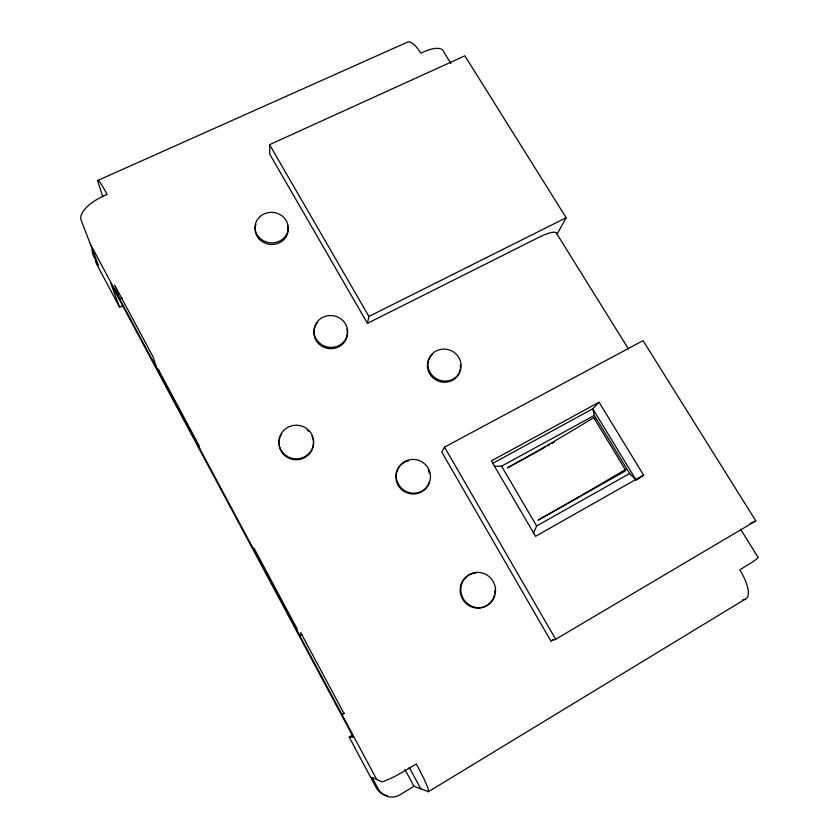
<?xml version="1.0" encoding="UTF-8"?>
<svg xmlns="http://www.w3.org/2000/svg" width="839" height="839" viewBox="0 0 839 839"><rect width="100%" height="100%" fill="white"/><g stroke="black" fill="none" stroke-linecap="round" stroke-linejoin="round"><path stroke-width="1.26" d="M297.006 630.435L297.237 629.03L253.955 548.14L254.29 550.573M367.44 323.351L368.919 316.439L269.571 144.686L464.879 55.814L566.157 217.721L557.044 234.154A27.771 6.523 -32.1 0 0 538.932 237.301L367.44 323.351L269.728 154.135L269.571 144.686M533.226 533.74L536.645 525.98L629.659 473.49L636.308 480.307L592.764 408.792L599.067 402.227L643.586 475.115L637.346 479.572M444.523 447.124L441.723 451.99L550.845 640.954L555.67 639.276L755.813 520.904L643.041 340.624L444.523 447.124L555.67 639.276M404.964 769.552L414.015 786.29L428.393 791.722L744.959 599.298A30.11 10.781 56.6 0 0 739.809 569.807L749.038 564.175A29.449 1.993 -29.4 0 0 757.89 557.054L740.533 529.157M414.015 786.29L399.993 794.774A16.979 16.119 -85.6 0 1 377.969 788.482L372.055 777.407L381.965 781.896C394.309 777.9 405.122 770.307 416.375 764.004L423.768 778.403L428.173 788.555L428.393 791.722M550.845 640.954L553.09 639.633M387.419 795.697A16.654 15.826 -85.4 0 1 376.092 787.475L349.202 737.135L352.558 735.163M344.168 713.14L341.934 714.44L344.105 713.716L300.666 632.564L299.963 635.962L302.218 634.693M643.586 475.115L535.544 536.32L491.392 460.894L599.067 402.227M545.056 447.229L507.375 467.889A231.784 26.439 -30.6 0 0 593.697 417.644L625.286 469.599A51.714 2.36 -30.2 0 1 623.922 471.801L538.082 520.149A234.417 12.984 -30.3 0 0 625.286 469.599M547.343 445.981L549.618 444.722M551.905 443.474L554.191 442.216M492.85 463.296L592.764 408.792L594.327 415.42L629.659 473.49M494.339 466.306L501.565 466.18L594.327 415.42M368.919 316.439L566.157 217.721M122.085 297.855L119.715 298.967L114.597 284.977L152.971 356.659L156.945 368.573M95.489 260.121A14.84 13.508 -7 0 0 96.884 264.652L119.631 307.252L123.123 305.595M750.118 523.473L755.813 520.904M98.1 180.312L407.911 41.95A27.362 8.998 67.4 0 1 420.832 53.203L424.177 51.693A26.858 10.865 -34 0 1 444.02 52.427L450.9 63.481M742.505 600.021L744.959 599.298M349.202 737.135L353.387 737.24L110.821 283.603L119.631 307.252M557.044 234.154L628.484 349.014M501.565 466.18L536.645 525.98M409.212 767.391L420.842 788.87M90.255 243.887L376.753 779.546M159.641 373.617L158.12 369.003L198.717 444.88L199.745 448.592M102.778 196.651L98.446 183.426A29.155 2.118 63.5 0 1 107.14 194.428L103.333 196.137A28.631 12.365 -25.8 0 0 81.11 220.112L98.593 265.575L93.674 256.356A15.102 13.718 -6.8 0 1 92.227 249.393M593.697 417.644A51.242 4.835 -30.4 0 1 594.306 419.479M460.359 364.787A16.686 15.815 23.8 0 1 440.748 381.829A16.686 15.815 23.8 0 1 429.662 357.75M430.229 356.89A16.686 15.815 23.8 0 1 432.295 354.561M311.94 436.039A17.283 16.749 -0.4 0 1 297.363 459.73A17.283 16.749 -0.4 0 1 279.702 438.105M280.069 437.067A17.283 16.749 -0.4 0 1 281.579 434.13M307.168 430.04A17.283 16.749 -0.4 0 1 308.815 431.529M429.379 481.943A17.168 16.728 29.4 0 1 402.437 490.249A17.168 16.728 29.4 0 1 404.503 462.352M405.489 461.859A17.168 16.728 29.4 0 1 408.624 460.8M428.236 470.134A17.168 16.728 29.4 0 1 429.4 473.238M346.906 329.308A16.77 15.847 9.1 0 1 328.584 348.531A16.77 15.847 9.1 0 1 315.831 325.144M316.376 324.253A16.77 15.847 9.1 0 1 317.645 322.585M489.871 603.168A17.745 17.189 61.1 0 1 461.775 597.515A17.745 17.189 61.1 0 1 476.237 572.932M494.8 590.782A17.745 17.189 61.1 0 1 494.674 593.079M494.265 595.333A17.745 17.189 61.1 0 1 493.101 598.553M492.587 599.549A17.745 17.189 61.1 0 1 490.637 602.339M287.735 226.069A16.528 15.196 5 0 1 271.018 244.453A16.528 15.196 5 0 1 255.874 224.516M430.176 372.6A16.738 15.857 23.8 0 0 458.923 373.565A16.738 15.857 23.8 0 0 444.429 349.087A16.738 15.857 23.8 0 0 430.176 372.6M287.19 456.322A17.346 16.801 -0.3 0 0 313.618 442.478A17.346 16.801 -0.3 0 0 288.039 427.229A17.346 16.801 -0.3 0 0 287.19 456.322M398.515 484.386A17.231 16.78 29.3 0 0 428.173 485.11A17.231 16.78 29.3 0 0 413.396 459.426A17.231 16.78 29.3 0 0 398.515 484.386M461.345 585.171A17.797 17.241 61 0 0 482.855 607.163A17.797 17.241 61 0 0 490.322 577.735A17.797 17.241 61 0 0 461.345 585.171M318.684 342.291A16.822 15.899 9.1 0 0 346.947 336.177A16.822 15.899 9.1 0 0 326.791 315.946A16.822 15.899 9.1 0 0 318.684 342.291M259.513 237.867A16.581 15.238 5.1 0 0 287.473 232.277A16.581 15.238 5.1 0 0 267.861 212.718A16.581 15.238 5.1 0 0 259.513 237.867"/></g></svg>
